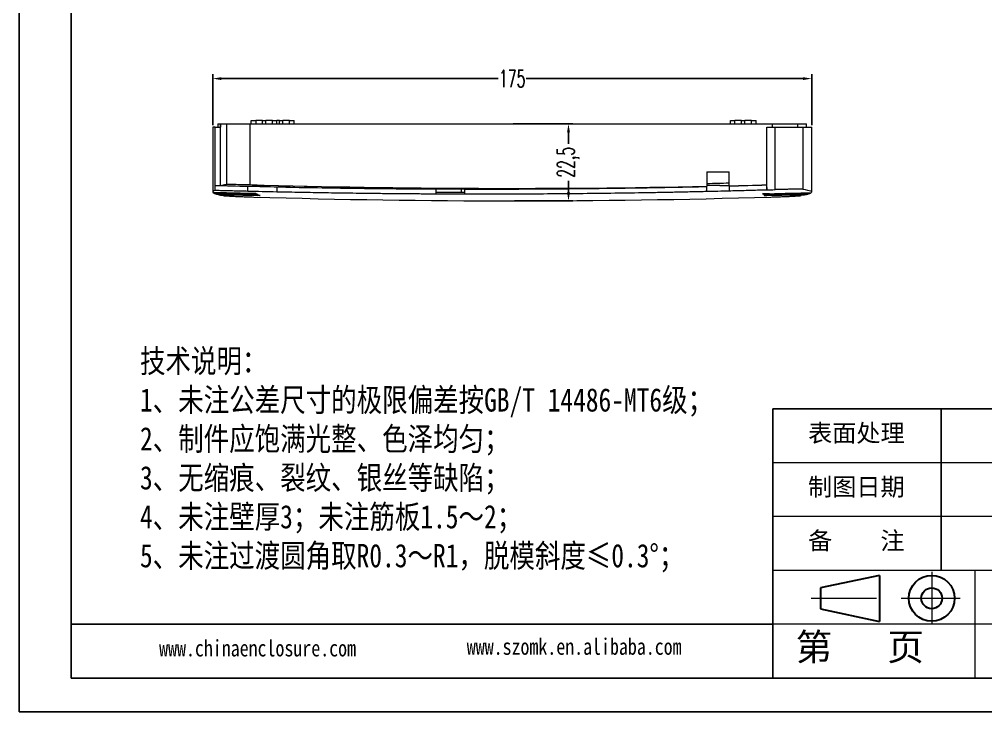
# Model space of a CAD drawing. Header units: inches. Extents: x 2104 to 4068, y 410 to 823.
# Drawn here: x 2104.1 to 2386.5, y 409.8 to 612.1 of the extents above; entities that cross this region are included whole.
import ezdxf

# ---------------------------------------------------------------- set-up
doc = ezdxf.new("R2010")
doc.units = ezdxf.units.IN
doc.linetypes.add('CENTER2', pattern=[28.575, 19.05, -3.175, 3.175, -3.175])
doc.layers.add('文字', color=81, linetype='Continuous')
for name, color, linetype, lineweight in [('粗实线', 7, 'Continuous', 30), ('细实线', 3, 'Continuous', 9), ('细点划线', 2, 'CENTER2', 9)]:
    doc.layers.add(name, color=color, linetype=linetype, lineweight=lineweight)
doc.styles.add('SLDTEXTSTYLE2', font='TXT', dxfattribs={"width": 0.6, "bigfont": 'bigfont'})
doc.styles.get("Standard").update_dxf_attribs({"font": 'txt', "bigfont": 'gbcbig.shx'})
doc.styles.add('宋体', font='', dxfattribs={"width": 0.8, "height": 3.5})
doc.styles.get('宋体').set_extended_font_data('SimSun')
doc.dimstyles.new('5', dxfattribs={"dimtxt": 5, "dimasz": 2.5, "dimexe": 1.25, "dimexo": 0.625, "dimtad": 0, "dimzin": 12, "dimtxsty": 'SLDTEXTSTYLE2', "dimcen": 2.5, "dimclrd": 3, "dimclre": 3, "dimclrt": 256, "dimadec": 0, "dimazin": 0, "dimtfac": 1, "dimtmove": 0, "dimatfit": 3, "dimfxl": 1, "dimarcsym": 0})

# ---------------------------------------------------------------- blocks, each defined once
blk = doc.blocks.new('*D108')
at = {"color": 3, "lineweight": -2}
for p, q in [((2160.65, 581.19), (2160.65, 596.03)), ((2335.65, 581.19), (2335.65, 596.03)), ((2163.15, 594.78), (2244.03, 594.78)), ((2333.15, 594.78), (2252.28, 594.78))]:
    blk.add_line(p, q, dxfattribs=at)
at = {"color": 3}
for points in [[(2163.15, 595.2), (2163.15, 594.36), (2160.65, 594.78)], [(2333.15, 595.2), (2333.15, 594.36), (2335.65, 594.78)]]:
    blk.add_solid(points, dxfattribs=at)
at = {"layer": 'Defpoints', "color": 0}
for p in [(2335.65, 594.78), (2160.65, 580.56), (2335.65, 580.56)]:
    blk.add_point(p, dxfattribs=at)
at = {"insert": (2248.15, 594.78), "char_height": 5, "attachment_point": 5, "style": 'SLDTEXTSTYLE2'}
blk.add_mtext('175', dxfattribs=at)
blk = doc.blocks.new('*D109')
at = {"color": 3, "lineweight": -2}
for p, q in [((2248.47, 581.56), (2265.85, 581.56)), ((2264.6, 579.06), (2264.6, 575.69)), ((2264.6, 561.56), (2264.6, 564.94)), ((2248.78, 559.06), (2265.85, 559.06))]:
    blk.add_line(p, q, dxfattribs=at)
at = {"color": 3}
for points in [[(2264.18, 579.06), (2265.02, 579.06), (2264.6, 581.56)], [(2264.18, 561.56), (2265.02, 561.56), (2264.6, 559.06)]]:
    blk.add_solid(points, dxfattribs=at)
at = {"layer": 'Defpoints', "color": 0}
for p in [(2247.84, 581.56), (2248.15, 559.06), (2264.6, 559.06)]:
    blk.add_point(p, dxfattribs=at)
at = {"insert": (2264.6, 570.31), "char_height": 5, "attachment_point": 5, "rotation": 90, "style": 'SLDTEXTSTYLE2'}
blk.add_mtext('22,5', dxfattribs=at)

msp = doc.modelspace()

# ---------------------------------------------------------------- linework, layer by layer
for p, q in [((2104.15, 822.657), (2104.15, 409.797)), ((2119.259, 812.827), (2119.259, 419.627)), ((2104.15, 600.936), (2104.15, 409.797)), ((2442.302, 498.267), (2324.342, 498.267)), ((2324.342, 419.627), (2324.342, 498.267)), ((2373.492, 451.083), (2373.492, 498.267)), ((2324.342, 435.355), (2119.259, 435.355)), ((2119.259, 419.627), (2678.222, 419.627)), ((2104.15, 409.797), (2688.052, 409.797)), ((2104.15, 409.797), (2374.475, 409.797))]:
    msp.add_line(p, q)
at = {"color": 7, "linetype": 'Continuous', "lineweight": 15}
for p, q in [((2171.902, 581.562), (2171.902, 582.562)), ((2171.902, 582.562), (2173.202, 582.562)), ((2173.202, 582.562), (2173.202, 581.562)), ((2175.152, 582.562), (2173.202, 582.562)), ((2175.152, 582.562), (2176.152, 582.562)), ((2175.152, 581.562), (2175.152, 582.562)), ((2176.152, 581.562), (2176.152, 582.562)), ((2178.101, 582.562), (2176.152, 582.562)), ((2178.101, 581.562), (2178.101, 582.562)), ((2178.101, 582.562), (2179.402, 582.562)), ((2179.402, 581.562), (2179.402, 582.562)), ((2180.152, 582.562), (2179.402, 582.562)), ((2180.152, 581.562), (2180.152, 582.562)), ((2180.152, 582.562), (2181.152, 582.562)), ((2181.152, 581.562), (2181.152, 582.562)), ((2183.101, 582.562), (2181.152, 582.562)), ((2183.101, 581.562), (2183.101, 582.562)), ((2183.101, 582.562), (2184.402, 582.562)), ((2184.402, 581.562), (2184.402, 582.562)), ((2311.902, 581.562), (2311.902, 582.562)), ((2311.902, 582.562), (2313.202, 582.562)), ((2313.202, 581.562), (2313.202, 582.562)), ((2315.152, 582.562), (2313.202, 582.562)), ((2315.152, 581.562), (2315.152, 582.562)), ((2315.152, 582.562), (2316.152, 582.562)), ((2316.152, 581.562), (2316.152, 582.562)), ((2318.101, 582.562), (2316.152, 582.562)), ((2318.101, 581.562), (2318.101, 582.562)), ((2318.101, 582.562), (2319.402, 582.562)), ((2319.402, 581.562), (2319.402, 582.562)), ((2160.652, 580.562), (2160.652, 561.648)), ((2161.334, 580.562), (2160.652, 580.562)), ((2161.334, 562.076), (2161.334, 580.562)), ((2161.334, 580.562), (2162.867, 580.562)), ((2162.152, 581.562), (2162.152, 580.562)), ((2162.152, 581.562), (2162.867, 581.562)), ((2162.867, 581.562), (2162.867, 580.562)), ((2162.867, 580.562), (2162.922, 580.562)), ((2162.922, 581.562), (2162.922, 580.562)), ((2162.922, 563.534), (2162.922, 580.562)), ((2164.818, 563.889), (2164.818, 581.562)), ((2171.552, 563.795), (2171.552, 581.562)), ((2322.526, 580.562), (2324.953, 580.562)), ((2322.526, 562.259), (2322.526, 580.562)), ((2324.129, 581.562), (2324.129, 580.562)), ((2324.129, 581.562), (2331.534, 581.562)), ((2324.953, 562.326), (2324.953, 580.562)), ((2324.953, 580.562), (2333.026, 580.562)), ((2331.534, 581.562), (2331.534, 580.562)), ((2331.534, 581.562), (2334.152, 581.562)), ((2333.026, 580.562), (2333.026, 562.442)), ((2333.026, 580.562), (2335.652, 580.562)), ((2334.152, 580.562), (2334.152, 581.562)), ((2335.652, 561.648), (2335.652, 580.562)), ((2305.026, 567.562), (2305.026, 563.308)), ((2311.526, 563.452), (2311.526, 567.562)), ((2170.927, 561.829), (2170.922, 563.33)), ((2179.339, 563.181), (2179.339, 563.139)), ((2179.339, 563.139), (2179.344, 561.639)), ((2179.339, 563.139), (2179.339, 561.638)), ((2225.925, 561.034), (2225.922, 562.534)), ((2233.36, 561.562), (2233.36, 562.567)), ((2234.199, 562.506), (2234.202, 561.006)), ((2305.026, 563.256), (2305.026, 563.308)), ((2305.026, 563.256), (2305.026, 563.256)), ((2305.026, 561.756), (2305.026, 563.256)), ((2311.526, 563.452), (2311.526, 563.414)), ((2311.526, 563.414), (2311.526, 561.914)), ((2322.482, 563.731), (2322.521, 562.417)), ((2322.482, 563.731), (2322.482, 563.714)), ((2322.482, 563.714), (2322.526, 562.215)), ((2322.526, 562.259), (2322.526, 562.232)), ((2322.526, 562.232), (2322.526, 562.215)), ((2160.708, 561.573), (2160.708, 561.519)), ((2160.844, 561.458), (2160.844, 561.405)), ((2161.061, 561.341), (2161.061, 561.287)), ((2161.359, 561.221), (2161.359, 561.168)), ((2161.738, 561.099), (2161.738, 561.045)), ((2162.198, 560.974), (2162.198, 560.92)), ((2170.922, 561.829), (2170.927, 561.829)), ((2179.339, 561.638), (2179.344, 561.639)), ((2225.922, 561.033), (2225.925, 561.034)), ((2234.199, 561.562), (2234.199, 561.005)), ((2234.199, 561.005), (2234.202, 561.006)), ((2305.026, 561.755), (2305.026, 561.756)), ((2334.106, 560.92), (2334.106, 560.974)), ((2334.555, 561.042), (2334.555, 561.096)), ((2334.927, 561.161), (2334.927, 561.215)), ((2335.222, 561.278), (2335.222, 561.331)), ((2335.44, 561.392), (2335.44, 561.445))]:
    msp.add_line(p, q, dxfattribs=at)
at = {"color": 7, "linetype": 'Continuous', "lineweight": 15, "flags": 128}
msp.add_lwpolyline([(2161.334, 562.076), (2161.347, 562.451), (2161.367, 563.013), (2161.388, 563.576)], dxfattribs=at)
at = {"color": 7, "linetype": 'Continuous', "lineweight": 15}
msp.add_arc((2248.152, 3111.896), 2552.833, 268.304764, 271.695236, dxfattribs=at)
for centre, major_axis, ratio, start_param, end_param in [((1879.798, 3111.896), (2591.122, 0), 0.9898437, 4.8249811, 4.8250995), ((1879.631, 3111.896), (2592.292, 0), 0.9898437, 4.8282631, 4.8283815), ((1878.703, 3111.896), (2598.82, 0), 0.9898437, 4.8463959, 4.8465615), ((1878.537, 3111.896), (2599.989, 0), 0.9898437, 4.8496126, 4.8497795), ((2227.975, 3111.896), (2551.29, 0), 0.9999687, 4.6860056, 4.6901633), ((2227.975, 3111.896), (2551.343, 0), 0.9999687, 4.6860207, 4.690617), ((2227.974, 3111.896), (2551.401, 0), 0.9999687, 4.686045, 4.6902025), ((2227.974, 3111.896), (2551.454, 0), 0.9999687, 4.6860754, 4.6906562), ((2227.973, 3111.896), (2551.512, 0), 0.9999687, 4.6861164, 4.6902737), ((2227.973, 3111.896), (2551.566, 0), 0.9999687, 4.686162, 4.6907273), ((2227.972, 3111.896), (2551.624, 0), 0.9999687, 4.6862197, 4.6903769), ((2227.972, 3111.896), (2551.677, 0), 0.9999687, 4.6862803, 4.6908305), ((2227.971, 3111.896), (2551.736, 0), 0.9999687, 4.686355, 4.690512), ((2227.971, 3111.896), (2551.79, 0), 0.9999687, 4.6864305, 4.6909655), ((2227.971, 3111.896), (2551.849, 0), 0.9999687, 4.6865222, 4.6906789), ((2227.97, 3111.896), (2551.903, 0), 0.9999687, 4.6866124, 4.6911325), ((2268.33, 3111.896), (2551.467, 0), 0.9999687, 4.7334823, 4.7386944), ((2268.331, 3111.896), (2551.575, 0), 0.9999687, 4.7335711, 4.7386074), ((2268.332, 3111.896), (2551.683, 0), 0.9999687, 4.7336279, 4.7384904), ((2268.334, 3111.896), (2551.903, 0), 0.9999687, 4.7336455, 4.7381656), ((2268.333, 3111.896), (2551.793, 0), 0.9999687, 4.7336527, 4.7383431), ((2268.33, 3111.896), (2551.413, 0), 0.9999687, 4.7339359, 4.7387266), ((2268.331, 3111.896), (2551.521, 0), 0.9999687, 4.7340247, 4.7386543), ((2268.332, 3111.896), (2551.63, 0), 0.9999687, 4.7340814, 4.7385518), ((2268.333, 3111.896), (2551.849, 0), 0.9999687, 4.734099, 4.7382558), ((2268.332, 3111.896), (2551.739, 0), 0.9999687, 4.7341062, 4.738419)]:
    msp.add_ellipse(centre, major_axis=major_axis, ratio=ratio, start_param=start_param, end_param=end_param, dxfattribs=at)
for points, knots in [([(2162.922, 581.562), (2162.958, 581.562), (2163.03, 581.562), (2163.149, 581.562), (2163.277, 581.562), (2163.415, 581.562), (2163.563, 581.562), (2163.745, 581.562), (2163.965, 581.562), (2164.23, 581.562), (2164.512, 581.562), (2164.716, 581.562), (2164.818, 581.562)], [0, 0, 0, 0, 0.0816167, 0.163918, 0.2469055, 0.3305808, 0.4149454, 0.5000007, 0.6248175, 0.7499811, 0.8749833, 1, 1, 1, 1]), ([(2164.818, 581.562), (2164.836, 581.562), (2164.866, 581.562), (2164.929, 581.562), (2165.008, 581.562), (2165.14, 581.562), (2165.349, 581.562), (2165.718, 581.562), (2166.245, 581.562), (2167.01, 581.562), (2167.95, 581.562), (2168.882, 581.562), (2169.673, 581.562), (2170.183, 581.562), (2170.598, 581.562), (2170.902, 581.562), (2171.221, 581.562), (2171.434, 581.562), (2171.552, 581.562)], [0, 0, 0, 0, 0.0401968, 0.0716701, 0.1072268, 0.1428059, 0.2142821, 0.2859403, 0.3928277, 0.499781, 0.6247598, 0.749731, 0.8122884, 0.8748984, 0.9058763, 0.9372325, 0.9654616, 1, 1, 1, 1]), ([(2171.552, 581.562), (2172.427, 581.562), (2174.176, 581.562), (2176.801, 581.562), (2179.427, 581.562), (2182.053, 581.562), (2184.679, 581.562), (2187.306, 581.562), (2189.933, 581.562), (2192.561, 581.562), (2195.189, 581.562), (2197.817, 581.562), (2200.446, 581.562), (2203.075, 581.562), (2205.705, 581.562), (2208.335, 581.562), (2210.966, 581.562), (2213.597, 581.562), (2216.228, 581.562), (2218.86, 581.562), (2221.492, 581.562), (2224.125, 581.562), (2226.758, 581.562), (2229.392, 581.562), (2232.026, 581.562), (2234.66, 581.562), (2237.295, 581.562), (2239.931, 581.562), (2242.566, 581.562), (2245.202, 581.562), (2248.78, 581.562), (2253.3, 581.562), (2258.759, 581.562), (2264.217, 581.562), (2269.673, 581.562), (2275.127, 581.562), (2280.579, 581.562), (2286.03, 581.562), (2291.478, 581.562), (2296.925, 581.562), (2302.369, 581.562), (2307.812, 581.562), (2313.253, 581.562), (2318.693, 581.562), (2322.317, 581.562), (2324.129, 581.562)], [0, 0, 0, 0, 0.0172542, 0.0345056, 0.0517547, 0.0690014, 0.0862461, 0.1034889, 0.12073, 0.1379696, 0.1552079, 0.1724451, 0.1896814, 0.206917, 0.2241521, 0.2413868, 0.2586214, 0.275856, 0.2930909, 0.3103263, 0.3275623, 0.3447991, 0.362037, 0.3792761, 0.3965166, 0.4137587, 0.4310026, 0.4482486, 0.4654967, 0.4827473, 0.5000004, 0.5357381, 0.5714653, 0.6071837, 0.6428951, 0.6786011, 0.7143035, 0.750004, 0.7857044, 0.8214063, 0.8571115, 0.8928218, 0.9285388, 0.9642643, 1, 1, 1, 1]), ([(2162.922, 563.534), (2163.136, 563.597), (2163.405, 563.657), (2163.88, 563.746), (2164.05, 563.775), (2164.324, 563.818), (2164.418, 563.833), (2164.614, 563.861), (2164.716, 563.875), (2164.818, 563.889)], [0, 0, 0, 0, 0.5, 0.5, 0.75, 0.75, 0.875, 0.875, 1, 1, 1, 1]), ([(2170.927, 561.829), (2170.258, 561.845), (2168.92, 561.878), (2166.918, 561.928), (2164.918, 561.98), (2163.587, 562.015), (2162.922, 562.033)], [0, 0, 0, 0, 0.2499327, 0.4999067, 0.7499274, 1, 1, 1, 1]), ([(2164.818, 563.889), (2164.844, 563.892), (2164.871, 563.895), (2164.952, 563.9), (2165.001, 563.902), (2165.174, 563.907), (2165.324, 563.909), (2165.882, 563.911), (2166.376, 563.907), (2167.294, 563.894), (2167.624, 563.889), (2168.323, 563.875), (2168.693, 563.867), (2169.475, 563.849), (2169.878, 563.84), (2170.495, 563.824), (2170.703, 563.818), (2171.124, 563.807), (2171.337, 563.801), (2171.552, 563.795)], [0, 0, 0, 0, 0.0625, 0.0625, 0.125, 0.125, 0.25, 0.25, 0.5, 0.5, 0.625, 0.625, 0.75, 0.75, 0.875, 0.875, 0.9375, 0.9375, 1, 1, 1, 1]), ([(2171.552, 563.795), (2193.795, 563.164), (2216.039, 562.808), (2260.53, 562.646), (2282.778, 562.839), (2305.026, 563.308)], [0, 0, 0, 0, 0.5, 0.5, 1, 1, 1, 1]), ([(2172.452, 563.409), (2172.39, 563.412), (2172.337, 563.415), (2172.253, 563.422), (2172.221, 563.425), (2172.18, 563.43), (2172.171, 563.432), (2172.174, 563.436), (2172.187, 563.438), (2172.259, 563.441), (2172.353, 563.442), (2172.612, 563.441), (2172.78, 563.439), (2173.068, 563.434), (2173.171, 563.432), (2173.384, 563.427), (2173.494, 563.424), (2173.719, 563.418), (2173.835, 563.415), (2174.063, 563.408), (2174.177, 563.405), (2174.402, 563.397), (2174.511, 563.394), (2174.721, 563.386), (2174.822, 563.382), (2175.011, 563.374), (2175.098, 563.371), (2175.257, 563.363), (2175.33, 563.36), (2175.516, 563.349), (2175.602, 563.343), (2175.685, 563.333), (2175.681, 563.329), (2175.61, 563.325), (2175.574, 563.324), (2175.483, 563.323), (2175.428, 563.323), (2175.298, 563.323), (2175.223, 563.324), (2175.059, 563.326), (2174.97, 563.327), (2174.679, 563.332), (2174.464, 563.337), (2174.125, 563.346), (2174.011, 563.349), (2173.783, 563.355), (2173.667, 563.359), (2173.332, 563.37), (2173.117, 563.378), (2172.742, 563.394), (2172.578, 563.401), (2172.452, 563.409)], [0, 0, 0, 0, 0.03125, 0.03125, 0.0625, 0.0625, 0.09375, 0.09375, 0.125, 0.125, 0.1875, 0.1875, 0.25, 0.25, 0.28125, 0.28125, 0.3125, 0.3125, 0.34375, 0.34375, 0.375, 0.375, 0.40625, 0.40625, 0.4375, 0.4375, 0.46875, 0.46875, 0.5, 0.5, 0.5625, 0.5625, 0.625, 0.625, 0.65625, 0.65625, 0.6875, 0.6875, 0.71875, 0.71875, 0.75, 0.75, 0.8125, 0.8125, 0.84375, 0.84375, 0.875, 0.875, 0.9375, 0.9375, 1, 1, 1, 1]), ([(2179.339, 563.139), (2186.378, 562.99), (2193.472, 562.866), (2201.45, 562.757), (2202.28, 562.746), (2203.526, 562.73), (2203.942, 562.725), (2204.566, 562.717), (2204.77, 562.714), (2205.183, 562.709), (2205.389, 562.707), (2207.247, 562.685), (2208.9, 562.666), (2213.866, 562.615), (2217.185, 562.587), (2222.313, 562.553), (2224.116, 562.542), (2225.922, 562.534)], [0.5911681, 0.5911681, 0.5911681, 0.5911681, 0.72586884, 0.72586884, 0.74149382, 0.74149382, 0.74930631, 0.74930631, 0.75321256, 0.75321256, 0.7571188, 0.7571188, 0.78836876, 0.78836876, 0.85086868, 0.85086868, 0.88469978, 0.88469978, 0.88469978, 0.88469978]), ([(2180.042, 563.239), (2179.979, 563.242), (2179.927, 563.245), (2179.843, 563.251), (2179.811, 563.254), (2179.77, 563.259), (2179.761, 563.261), (2179.764, 563.265), (2179.778, 563.267), (2179.85, 563.271), (2179.943, 563.272), (2180.203, 563.271), (2180.371, 563.27), (2180.659, 563.265), (2180.763, 563.264), (2180.975, 563.259), (2181.085, 563.257), (2181.31, 563.252), (2181.426, 563.249), (2181.654, 563.243), (2181.768, 563.24), (2181.994, 563.233), (2182.103, 563.23), (2182.312, 563.223), (2182.413, 563.219), (2182.602, 563.212), (2182.689, 563.208), (2182.848, 563.201), (2182.921, 563.198), (2183.106, 563.188), (2183.193, 563.182), (2183.275, 563.172), (2183.271, 563.168), (2183.2, 563.164), (2183.164, 563.163), (2183.073, 563.162), (2183.018, 563.162), (2182.888, 563.162), (2182.813, 563.162), (2182.649, 563.163), (2182.559, 563.164), (2182.269, 563.169), (2182.053, 563.173), (2181.714, 563.181), (2181.601, 563.183), (2181.372, 563.189), (2181.256, 563.193), (2180.921, 563.203), (2180.706, 563.21), (2180.331, 563.224), (2180.167, 563.232), (2180.042, 563.239)], [0, 0, 0, 0, 0.03125, 0.03125, 0.0625, 0.0625, 0.09375, 0.09375, 0.125, 0.125, 0.1875, 0.1875, 0.25, 0.25, 0.28125, 0.28125, 0.3125, 0.3125, 0.34375, 0.34375, 0.375, 0.375, 0.40625, 0.40625, 0.4375, 0.4375, 0.46875, 0.46875, 0.5, 0.5, 0.5625, 0.5625, 0.625, 0.625, 0.65625, 0.65625, 0.6875, 0.6875, 0.71875, 0.71875, 0.75, 0.75, 0.8125, 0.8125, 0.84375, 0.84375, 0.875, 0.875, 0.9375, 0.9375, 1, 1, 1, 1]), ([(2187.924, 563.076), (2187.841, 563.08), (2187.768, 563.083), (2187.639, 563.089), (2187.583, 563.093), (2187.492, 563.098), (2187.457, 563.101), (2187.41, 563.106), (2187.397, 563.108), (2187.392, 563.115), (2187.435, 563.118), (2187.604, 563.121), (2187.732, 563.121), (2187.971, 563.12), (2188.06, 563.119), (2188.248, 563.117), (2188.348, 563.116), (2188.559, 563.112), (2188.669, 563.11), (2188.893, 563.106), (2189.006, 563.104), (2189.237, 563.098), (2189.351, 563.095), (2189.575, 563.09), (2189.687, 563.086), (2189.9, 563.08), (2190.001, 563.077), (2190.193, 563.07), (2190.284, 563.067), (2190.529, 563.057), (2190.662, 563.051), (2190.843, 563.04), (2190.892, 563.034), (2190.897, 563.028), (2190.887, 563.027), (2190.845, 563.024), (2190.814, 563.022), (2190.729, 563.02), (2190.676, 563.02), (2190.552, 563.019), (2190.48, 563.019), (2190.239, 563.021), (2190.048, 563.023), (2189.732, 563.027), (2189.623, 563.029), (2189.399, 563.034), (2189.284, 563.036), (2188.941, 563.044), (2188.71, 563.05), (2188.287, 563.063), (2188.09, 563.07), (2187.924, 563.076)], [0, 0, 0, 0, 0.03125, 0.03125, 0.0625, 0.0625, 0.09375, 0.09375, 0.125, 0.125, 0.1875, 0.1875, 0.25, 0.25, 0.28125, 0.28125, 0.3125, 0.3125, 0.34375, 0.34375, 0.375, 0.375, 0.40625, 0.40625, 0.4375, 0.4375, 0.46875, 0.46875, 0.5, 0.5, 0.5625, 0.5625, 0.625, 0.625, 0.65625, 0.65625, 0.6875, 0.6875, 0.71875, 0.71875, 0.75, 0.75, 0.8125, 0.8125, 0.84375, 0.84375, 0.875, 0.875, 0.9375, 0.9375, 1, 1, 1, 1]), ([(2195.596, 562.946), (2195.513, 562.949), (2195.44, 562.952), (2195.311, 562.958), (2195.255, 562.961), (2195.165, 562.967), (2195.131, 562.969), (2195.083, 562.974), (2195.071, 562.977), (2195.067, 562.983), (2195.11, 562.986), (2195.28, 562.99), (2195.408, 562.99), (2195.647, 562.99), (2195.737, 562.989), (2195.926, 562.988), (2196.025, 562.987), (2196.236, 562.984), (2196.347, 562.982), (2196.57, 562.978), (2196.684, 562.976), (2196.915, 562.972), (2197.029, 562.969), (2197.253, 562.964), (2197.364, 562.961), (2197.577, 562.956), (2197.678, 562.953), (2197.87, 562.947), (2197.961, 562.944), (2198.206, 562.935), (2198.338, 562.929), (2198.518, 562.918), (2198.566, 562.913), (2198.571, 562.907), (2198.561, 562.905), (2198.519, 562.902), (2198.487, 562.901), (2198.402, 562.899), (2198.348, 562.898), (2198.224, 562.897), (2198.152, 562.897), (2197.91, 562.897), (2197.719, 562.899), (2197.402, 562.903), (2197.294, 562.904), (2197.07, 562.908), (2196.954, 562.91), (2196.611, 562.917), (2196.381, 562.922), (2195.958, 562.934), (2195.761, 562.94), (2195.596, 562.946)], [0, 0, 0, 0, 0.03125, 0.03125, 0.0625, 0.0625, 0.09375, 0.09375, 0.125, 0.125, 0.1875, 0.1875, 0.25, 0.25, 0.28125, 0.28125, 0.3125, 0.3125, 0.34375, 0.34375, 0.375, 0.375, 0.40625, 0.40625, 0.4375, 0.4375, 0.46875, 0.46875, 0.5, 0.5, 0.5625, 0.5625, 0.625, 0.625, 0.65625, 0.65625, 0.6875, 0.6875, 0.71875, 0.71875, 0.75, 0.75, 0.8125, 0.8125, 0.84375, 0.84375, 0.875, 0.875, 0.9375, 0.9375, 1, 1, 1, 1]), ([(2203.304, 562.836), (2203.222, 562.839), (2203.149, 562.842), (2203.02, 562.847), (2202.965, 562.85), (2202.875, 562.855), (2202.841, 562.858), (2202.794, 562.863), (2202.782, 562.865), (2202.779, 562.871), (2202.823, 562.874), (2202.994, 562.879), (2203.122, 562.88), (2203.362, 562.88), (2203.451, 562.879), (2203.641, 562.878), (2203.741, 562.878), (2203.952, 562.876), (2204.063, 562.874), (2204.286, 562.871), (2204.399, 562.869), (2204.63, 562.866), (2204.745, 562.863), (2204.969, 562.859), (2205.08, 562.856), (2205.293, 562.851), (2205.394, 562.849), (2205.585, 562.843), (2205.676, 562.841), (2205.92, 562.832), (2206.052, 562.827), (2206.231, 562.816), (2206.279, 562.812), (2206.282, 562.806), (2206.272, 562.804), (2206.229, 562.801), (2206.197, 562.799), (2206.111, 562.797), (2206.057, 562.796), (2205.932, 562.795), (2205.861, 562.794), (2205.619, 562.794), (2205.427, 562.795), (2205.11, 562.798), (2205.001, 562.799), (2204.777, 562.802), (2204.661, 562.804), (2204.319, 562.81), (2204.088, 562.814), (2203.665, 562.825), (2203.469, 562.83), (2203.304, 562.836)], [0, 0, 0, 0, 0.03125, 0.03125, 0.0625, 0.0625, 0.09375, 0.09375, 0.125, 0.125, 0.1875, 0.1875, 0.25, 0.25, 0.28125, 0.28125, 0.3125, 0.3125, 0.34375, 0.34375, 0.375, 0.375, 0.40625, 0.40625, 0.4375, 0.4375, 0.46875, 0.46875, 0.5, 0.5, 0.5625, 0.5625, 0.625, 0.625, 0.65625, 0.65625, 0.6875, 0.6875, 0.71875, 0.71875, 0.75, 0.75, 0.8125, 0.8125, 0.84375, 0.84375, 0.875, 0.875, 0.9375, 0.9375, 1, 1, 1, 1]), ([(2211.05, 562.746), (2210.968, 562.749), (2210.895, 562.752), (2210.767, 562.757), (2210.711, 562.759), (2210.622, 562.764), (2210.588, 562.767), (2210.542, 562.771), (2210.529, 562.774), (2210.527, 562.78), (2210.571, 562.783), (2210.742, 562.788), (2210.871, 562.789), (2211.111, 562.79), (2211.201, 562.79), (2211.39, 562.79), (2211.49, 562.789), (2211.702, 562.788), (2211.813, 562.787), (2212.036, 562.784), (2212.149, 562.783), (2212.38, 562.78), (2212.494, 562.778), (2212.718, 562.774), (2212.83, 562.772), (2213.042, 562.768), (2213.143, 562.765), (2213.334, 562.76), (2213.425, 562.758), (2213.669, 562.75), (2213.801, 562.745), (2213.979, 562.736), (2214.027, 562.731), (2214.029, 562.725), (2214.019, 562.723), (2213.976, 562.72), (2213.944, 562.718), (2213.858, 562.716), (2213.804, 562.715), (2213.679, 562.713), (2213.607, 562.712), (2213.364, 562.711), (2213.173, 562.712), (2212.855, 562.714), (2212.746, 562.715), (2212.523, 562.717), (2212.407, 562.718), (2212.064, 562.723), (2211.834, 562.727), (2211.411, 562.736), (2211.215, 562.741), (2211.05, 562.746)], [0, 0, 0, 0, 0.03125, 0.03125, 0.0625, 0.0625, 0.09375, 0.09375, 0.125, 0.125, 0.1875, 0.1875, 0.25, 0.25, 0.28125, 0.28125, 0.3125, 0.3125, 0.34375, 0.34375, 0.375, 0.375, 0.40625, 0.40625, 0.4375, 0.4375, 0.46875, 0.46875, 0.5, 0.5, 0.5625, 0.5625, 0.625, 0.625, 0.65625, 0.65625, 0.6875, 0.6875, 0.71875, 0.71875, 0.75, 0.75, 0.8125, 0.8125, 0.84375, 0.84375, 0.875, 0.875, 0.9375, 0.9375, 1, 1, 1, 1]), ([(2218.61, 562.685), (2218.545, 562.687), (2218.491, 562.69), (2218.402, 562.694), (2218.368, 562.697), (2218.322, 562.701), (2218.31, 562.703), (2218.308, 562.707), (2218.319, 562.709), (2218.384, 562.714), (2218.473, 562.717), (2218.724, 562.721), (2218.889, 562.722), (2219.172, 562.722), (2219.275, 562.722), (2219.486, 562.721), (2219.594, 562.72), (2219.819, 562.718), (2219.935, 562.717), (2220.163, 562.715), (2220.276, 562.713), (2220.503, 562.71), (2220.613, 562.708), (2220.824, 562.705), (2220.927, 562.703), (2221.119, 562.698), (2221.207, 562.696), (2221.37, 562.692), (2221.444, 562.689), (2221.636, 562.682), (2221.727, 562.678), (2221.819, 562.669), (2221.821, 562.665), (2221.756, 562.66), (2221.723, 562.658), (2221.637, 562.655), (2221.584, 562.654), (2221.458, 562.652), (2221.385, 562.651), (2221.224, 562.65), (2221.137, 562.65), (2220.85, 562.649), (2220.637, 562.65), (2220.299, 562.653), (2220.186, 562.654), (2219.957, 562.656), (2219.841, 562.658), (2219.505, 562.662), (2219.287, 562.666), (2218.906, 562.675), (2218.739, 562.68), (2218.61, 562.685)], [0, 0, 0, 0, 0.03125, 0.03125, 0.0625, 0.0625, 0.09375, 0.09375, 0.125, 0.125, 0.1875, 0.1875, 0.25, 0.25, 0.28125, 0.28125, 0.3125, 0.3125, 0.34375, 0.34375, 0.375, 0.375, 0.40625, 0.40625, 0.4375, 0.4375, 0.46875, 0.46875, 0.5, 0.5, 0.5625, 0.5625, 0.625, 0.625, 0.65625, 0.65625, 0.6875, 0.6875, 0.71875, 0.71875, 0.75, 0.75, 0.8125, 0.8125, 0.84375, 0.84375, 0.875, 0.875, 0.9375, 0.9375, 1, 1, 1, 1]), ([(2234.199, 562.506), (2236.32, 562.502), (2238.444, 562.5), (2242.251, 562.501), (2243.933, 562.503), (2247.3, 562.51), (2248.987, 562.515), (2254.052, 562.535), (2257.434, 562.554), (2267.594, 562.63), (2274.387, 562.705), (2282.051, 562.818), (2282.902, 562.831), (2284.181, 562.851), (2284.607, 562.858), (2285.246, 562.868), (2285.463, 562.871), (2285.892, 562.878), (2286.107, 562.882), (2288.04, 562.914), (2289.759, 562.944), (2294.918, 563.038), (2298.359, 563.108), (2302.877, 563.207), (2303.951, 563.231), (2305.026, 563.256)], [0.10549474, 0.10549474, 0.10549474, 0.10549474, 0.14507476, 0.14507476, 0.17632472, 0.17632472, 0.20757468, 0.20757468, 0.2700746, 0.2700746, 0.39507444, 0.39507444, 0.41069942, 0.41069942, 0.41851191, 0.41851191, 0.42241815, 0.42241815, 0.4263244, 0.4263244, 0.45757436, 0.45757436, 0.52007428, 0.52007428, 0.53957937, 0.53957937, 0.53957937, 0.53957937]), ([(2322.526, 562.215), (2321.793, 562.194), (2320.325, 562.151), (2318.125, 562.089), (2315.925, 562.029), (2313.725, 561.97), (2312.259, 561.933), (2311.526, 561.914)], [0, 0, 0, 0, 0.200063, 0.4000899, 0.6000854, 0.800054, 1, 1, 1, 1]), ([(2333.026, 562.442), (2332.972, 562.45), (2332.875, 562.455), (2332.597, 562.463), (2332.416, 562.465), (2331.969, 562.467), (2331.708, 562.466), (2331.116, 562.461), (2330.784, 562.457), (2330.049, 562.447), (2329.655, 562.44), (2328.818, 562.423), (2328.372, 562.414), (2326.968, 562.381), (2325.984, 562.356), (2324.953, 562.326)], [0, 0, 0, 0, 0.125, 0.125, 0.25, 0.25, 0.375, 0.375, 0.5, 0.5, 0.625, 0.625, 0.75, 0.75, 1, 1, 1, 1]), ([(2333.026, 562.442), (2334.101, 562.298), (2334.843, 562.144), (2335.673, 561.812), (2335.76, 561.635), (2335.52, 561.447)], [0, 0, 0, 0, 0.5, 0.5, 1, 1, 1, 1]), ([(2163.687, 560.6), (2163.749, 560.588), (2163.86, 560.575), (2164.096, 560.554), (2164.187, 560.546), (2164.392, 560.531), (2164.508, 560.522), (2164.886, 560.497), (2165.179, 560.48), (2165.679, 560.452), (2165.856, 560.443), (2166.23, 560.424), (2166.428, 560.414), (2167.04, 560.385), (2167.477, 560.365), (2168.408, 560.326), (2168.907, 560.306), (2169.928, 560.268), (2170.451, 560.249), (2171.526, 560.213), (2172.079, 560.196), (2172.631, 560.18)], [0, 0, 0, 0, 0.125, 0.125, 0.1875, 0.1875, 0.25, 0.25, 0.375, 0.375, 0.4375, 0.4375, 0.5, 0.5, 0.625, 0.625, 0.75, 0.75, 0.875, 0.875, 1, 1, 1, 1]), ([(2171.276, 561.316), (2171.444, 561.312), (2171.624, 561.307), (2171.899, 561.299), (2171.99, 561.296), (2172.171, 561.291), (2172.261, 561.287), (2172.517, 561.278), (2172.677, 561.272), (2172.943, 561.259), (2173.052, 561.254), (2173.166, 561.246), (2173.196, 561.243), (2173.237, 561.239), (2173.249, 561.237), (2173.256, 561.234), (2173.25, 561.232), (2173.22, 561.23), (2173.196, 561.229), (2173.099, 561.228), (2173.001, 561.228), (2172.75, 561.23), (2172.6, 561.233), (2172.431, 561.237)], [0, 0, 0, 0, 0.125, 0.125, 0.1875, 0.1875, 0.25, 0.25, 0.375, 0.375, 0.5, 0.5, 0.5625, 0.5625, 0.625, 0.625, 0.6875, 0.6875, 0.75, 0.75, 0.875, 0.875, 1, 1, 1, 1]), ([(2171.372, 561.203), (2171.541, 561.199), (2171.721, 561.194), (2171.996, 561.186), (2172.087, 561.184), (2172.268, 561.178), (2172.358, 561.175), (2172.614, 561.165), (2172.773, 561.159), (2173.04, 561.147), (2173.149, 561.141), (2173.262, 561.133), (2173.292, 561.131), (2173.334, 561.126), (2173.346, 561.124), (2173.352, 561.121), (2173.346, 561.12), (2173.317, 561.117), (2173.293, 561.116), (2173.196, 561.115), (2173.098, 561.115), (2172.847, 561.118), (2172.696, 561.12), (2172.528, 561.124)], [0, 0, 0, 0, 0.125, 0.125, 0.1875, 0.1875, 0.25, 0.25, 0.375, 0.375, 0.5, 0.5, 0.5625, 0.5625, 0.625, 0.625, 0.6875, 0.6875, 0.75, 0.75, 0.875, 0.875, 1, 1, 1, 1]), ([(2171.55, 561.088), (2171.719, 561.084), (2171.899, 561.079), (2172.174, 561.071), (2172.265, 561.068), (2172.446, 561.062), (2172.536, 561.059), (2172.792, 561.05), (2172.952, 561.044), (2173.218, 561.031), (2173.327, 561.026), (2173.441, 561.018), (2173.471, 561.015), (2173.512, 561.011), (2173.524, 561.009), (2173.531, 561.006), (2173.524, 561.004), (2173.495, 561.002), (2173.471, 561.001), (2173.374, 561), (2173.276, 561), (2173.025, 561.002), (2172.874, 561.005), (2172.706, 561.009)], [0, 0, 0, 0, 0.125, 0.125, 0.1875, 0.1875, 0.25, 0.25, 0.375, 0.375, 0.5, 0.5, 0.5625, 0.5625, 0.625, 0.625, 0.6875, 0.6875, 0.75, 0.75, 0.875, 0.875, 1, 1, 1, 1]), ([(2171.81, 560.97), (2171.979, 560.966), (2172.159, 560.961), (2172.434, 560.953), (2172.525, 560.951), (2172.706, 560.945), (2172.796, 560.942), (2173.052, 560.932), (2173.211, 560.926), (2173.478, 560.914), (2173.587, 560.908), (2173.7, 560.9), (2173.73, 560.898), (2173.772, 560.894), (2173.784, 560.892), (2173.79, 560.888), (2173.784, 560.887), (2173.755, 560.885), (2173.731, 560.884), (2173.634, 560.882), (2173.536, 560.882), (2173.285, 560.885), (2173.134, 560.887), (2172.966, 560.891)], [0, 0, 0, 0, 0.125, 0.125, 0.1875, 0.1875, 0.25, 0.25, 0.375, 0.375, 0.5, 0.5, 0.5625, 0.5625, 0.625, 0.625, 0.6875, 0.6875, 0.75, 0.75, 0.875, 0.875, 1, 1, 1, 1]), ([(2172.151, 560.85), (2172.32, 560.846), (2172.5, 560.842), (2172.775, 560.834), (2172.866, 560.831), (2173.047, 560.825), (2173.137, 560.822), (2173.393, 560.813), (2173.553, 560.806), (2173.819, 560.794), (2173.928, 560.788), (2174.042, 560.781), (2174.072, 560.778), (2174.113, 560.774), (2174.125, 560.772), (2174.132, 560.769), (2174.126, 560.767), (2174.096, 560.765), (2174.072, 560.764), (2173.975, 560.762), (2173.877, 560.762), (2173.626, 560.765), (2173.476, 560.768), (2173.307, 560.771)], [0, 0, 0, 0, 0.125, 0.125, 0.1875, 0.1875, 0.25, 0.25, 0.375, 0.375, 0.5, 0.5, 0.5625, 0.5625, 0.625, 0.625, 0.6875, 0.6875, 0.75, 0.75, 0.875, 0.875, 1, 1, 1, 1]), ([(2172.574, 560.728), (2172.743, 560.724), (2172.923, 560.719), (2173.198, 560.711), (2173.289, 560.709), (2173.47, 560.703), (2173.56, 560.7), (2173.816, 560.691), (2173.975, 560.684), (2174.242, 560.672), (2174.351, 560.666), (2174.464, 560.659), (2174.494, 560.656), (2174.536, 560.652), (2174.548, 560.65), (2174.554, 560.647), (2174.548, 560.645), (2174.519, 560.643), (2174.495, 560.642), (2174.398, 560.64), (2174.3, 560.64), (2174.049, 560.643), (2173.898, 560.645), (2173.73, 560.649)], [0, 0, 0, 0, 0.125, 0.125, 0.1875, 0.1875, 0.25, 0.25, 0.375, 0.375, 0.5, 0.5, 0.5625, 0.5625, 0.625, 0.625, 0.6875, 0.6875, 0.75, 0.75, 0.875, 0.875, 1, 1, 1, 1]), ([(2225.925, 561.034), (2225.202, 561.037), (2223.756, 561.045), (2221.589, 561.058), (2219.424, 561.072), (2217.262, 561.088), (2215.101, 561.106), (2212.944, 561.126), (2210.788, 561.147), (2208.635, 561.169), (2206.484, 561.194), (2203.85, 561.225), (2200.737, 561.266), (2197.148, 561.317), (2193.569, 561.373), (2189.998, 561.433), (2186.437, 561.497), (2182.885, 561.565), (2180.525, 561.614), (2179.344, 561.639)], [0, 0, 0, 0, 0.04596824, 0.09193825, 0.13791109, 0.18388781, 0.22986947, 0.27585713, 0.32185184, 0.36785465, 0.41386663, 0.45988882, 0.53708934, 0.61426763, 0.69142868, 0.76857746, 0.84571895, 0.92285813, 1, 1, 1, 1]), ([(2305.026, 561.756), (2304.286, 561.739), (2302.805, 561.705), (2300.585, 561.656), (2298.366, 561.609), (2296.146, 561.564), (2293.928, 561.521), (2291.71, 561.479), (2289.492, 561.439), (2287.275, 561.401), (2282.706, 561.326), (2275.794, 561.226), (2266.554, 561.123), (2257.337, 561.051), (2250.042, 561.017), (2244.655, 561.004), (2241.165, 561), (2237.68, 561), (2235.361, 561.004), (2234.202, 561.006)], [0, 0, 0, 0, 0.0311276, 0.0622552, 0.0933834, 0.1245131, 0.1556449, 0.1867795, 0.2179177, 0.2490602, 0.2802076, 0.4105132, 0.5407681, 0.6710248, 0.8013358, 0.8510206, 0.9006909, 0.9503498, 1, 1, 1, 1]), ([(2323.301, 561.155), (2323.132, 561.151), (2322.952, 561.147), (2322.677, 561.139), (2322.586, 561.136), (2322.405, 561.13), (2322.315, 561.127), (2322.059, 561.118), (2321.9, 561.112), (2321.633, 561.1), (2321.524, 561.094), (2321.411, 561.086), (2321.381, 561.084), (2321.339, 561.079), (2321.327, 561.077), (2321.321, 561.074), (2321.327, 561.073), (2321.356, 561.07), (2321.38, 561.07), (2321.477, 561.068), (2321.575, 561.068), (2321.826, 561.07), (2321.977, 561.073), (2322.145, 561.076)], [0, 0, 0, 0, 0.125, 0.125, 0.1875, 0.1875, 0.25, 0.25, 0.375, 0.375, 0.5, 0.5, 0.5625, 0.5625, 0.625, 0.625, 0.6875, 0.6875, 0.75, 0.75, 0.875, 0.875, 1, 1, 1, 1]), ([(2323.53, 561.052), (2323.362, 561.048), (2323.182, 561.043), (2322.906, 561.035), (2322.815, 561.033), (2322.635, 561.027), (2322.545, 561.024), (2322.289, 561.015), (2322.129, 561.008), (2321.863, 560.996), (2321.753, 560.99), (2321.64, 560.983), (2321.61, 560.98), (2321.568, 560.976), (2321.556, 560.974), (2321.55, 560.971), (2321.556, 560.969), (2321.586, 560.967), (2321.609, 560.966), (2321.707, 560.964), (2321.805, 560.965), (2322.056, 560.967), (2322.206, 560.97), (2322.375, 560.973)], [0, 0, 0, 0, 0.125, 0.125, 0.1875, 0.1875, 0.25, 0.25, 0.375, 0.375, 0.5, 0.5, 0.5625, 0.5625, 0.625, 0.625, 0.6875, 0.6875, 0.75, 0.75, 0.875, 0.875, 1, 1, 1, 1]), ([(2323.678, 560.946), (2323.51, 560.942), (2323.33, 560.938), (2323.054, 560.93), (2322.963, 560.927), (2322.783, 560.921), (2322.693, 560.918), (2322.437, 560.909), (2322.277, 560.903), (2322.011, 560.891), (2321.901, 560.885), (2321.788, 560.877), (2321.758, 560.875), (2321.716, 560.87), (2321.704, 560.868), (2321.698, 560.865), (2321.704, 560.864), (2321.734, 560.861), (2321.757, 560.86), (2321.855, 560.859), (2321.953, 560.859), (2322.204, 560.861), (2322.354, 560.864), (2322.523, 560.867)], [0, 0, 0, 0, 0.125, 0.125, 0.1875, 0.1875, 0.25, 0.25, 0.375, 0.375, 0.5, 0.5, 0.5625, 0.5625, 0.625, 0.625, 0.6875, 0.6875, 0.75, 0.75, 0.875, 0.875, 1, 1, 1, 1]), ([(2323.73, 560.728), (2323.561, 560.724), (2323.381, 560.719), (2323.106, 560.711), (2323.015, 560.709), (2322.834, 560.703), (2322.744, 560.7), (2322.488, 560.691), (2322.329, 560.684), (2322.062, 560.672), (2321.953, 560.666), (2321.839, 560.659), (2321.809, 560.656), (2321.768, 560.652), (2321.756, 560.65), (2321.75, 560.647), (2321.756, 560.645), (2321.785, 560.643), (2321.809, 560.642), (2321.906, 560.64), (2322.004, 560.64), (2322.255, 560.643), (2322.406, 560.645), (2322.574, 560.649)], [0, 0, 0, 0, 0.125, 0.125, 0.1875, 0.1875, 0.25, 0.25, 0.375, 0.375, 0.5, 0.5, 0.5625, 0.5625, 0.625, 0.625, 0.6875, 0.6875, 0.75, 0.75, 0.875, 0.875, 1, 1, 1, 1]), ([(2323.745, 560.838), (2323.576, 560.834), (2323.396, 560.83), (2323.121, 560.822), (2323.03, 560.819), (2322.849, 560.813), (2322.759, 560.81), (2322.503, 560.801), (2322.344, 560.795), (2322.077, 560.783), (2321.968, 560.777), (2321.855, 560.769), (2321.825, 560.767), (2321.783, 560.762), (2321.771, 560.76), (2321.765, 560.757), (2321.771, 560.756), (2321.8, 560.753), (2321.824, 560.752), (2321.921, 560.751), (2322.019, 560.751), (2322.27, 560.753), (2322.421, 560.756), (2322.589, 560.759)], [0, 0, 0, 0, 0.125, 0.125, 0.1875, 0.1875, 0.25, 0.25, 0.375, 0.375, 0.5, 0.5, 0.5625, 0.5625, 0.625, 0.625, 0.6875, 0.6875, 0.75, 0.75, 0.875, 0.875, 1, 1, 1, 1]), ([(2323.673, 560.18), (2324.225, 560.196), (2324.768, 560.213), (2325.571, 560.24), (2325.837, 560.249), (2326.363, 560.268), (2326.626, 560.277), (2327.396, 560.306), (2327.885, 560.326), (2328.583, 560.355), (2328.81, 560.365), (2329.251, 560.385), (2329.466, 560.394), (2330.078, 560.424), (2330.449, 560.443), (2331.118, 560.479), (2331.417, 560.497), (2331.919, 560.531), (2332.124, 560.546), (2332.442, 560.575), (2332.555, 560.588), (2332.617, 560.6)], [0, 0, 0, 0, 0.125, 0.125, 0.1875, 0.1875, 0.25, 0.25, 0.375, 0.375, 0.4375, 0.4375, 0.5, 0.5, 0.625, 0.625, 0.75, 0.75, 0.875, 0.875, 1, 1, 1, 1])]:
    msp.add_open_spline(points, degree=3, knots=knots, dxfattribs=at)
for points in [[(2305.026, 567.562), (2307.193, 567.562), (2309.36, 567.562), (2311.526, 567.562)], [(2161.334, 562.076), (2160.803, 561.919), (2160.582, 561.752), (2160.671, 561.574)], [(2162.922, 562.033), (2162.392, 562.047), (2161.863, 562.062), (2161.334, 562.076)], [(2161.385, 563.575), (2164.552, 563.488), (2167.731, 563.406), (2170.922, 563.33)], [(2161.388, 563.576), (2161.899, 563.562), (2162.411, 563.548), (2162.922, 563.534)], [(2171.226, 563.364), (2174.023, 563.297), (2176.829, 563.233), (2179.644, 563.174)], [(2226.348, 562.59), (2229.102, 562.578), (2231.863, 562.569), (2234.628, 562.564)], [(2305.026, 564.142), (2307.192, 564.192), (2309.359, 564.245), (2311.526, 564.3)], [(2308.784, 563.562), (2307.531, 563.562), (2306.278, 563.562), (2305.026, 563.562)], [(2311.526, 561.913), (2309.359, 561.858), (2307.192, 561.806), (2305.026, 561.755)], [(2308.784, 563.562), (2309.698, 563.562), (2310.612, 563.562), (2311.526, 563.562)], [(2311.526, 563.452), (2315.178, 563.538), (2318.83, 563.631), (2322.482, 563.731)], [(2311.526, 563.414), (2315.176, 563.507), (2318.828, 563.607), (2322.483, 563.714)], [(2322.526, 562.259), (2323.335, 562.281), (2324.144, 562.303), (2324.953, 562.326)], [(2160.708, 561.519), (2160.724, 561.499), (2160.744, 561.48), (2160.768, 561.46)], [(2160.844, 561.405), (2160.874, 561.385), (2160.908, 561.364), (2160.946, 561.344)], [(2161.061, 561.287), (2161.105, 561.267), (2161.154, 561.246), (2161.206, 561.225)], [(2161.359, 561.168), (2161.418, 561.147), (2161.481, 561.125), (2161.547, 561.104)], [(2161.738, 561.045), (2161.811, 561.024), (2161.889, 561.002), (2161.97, 560.98)], [(2162.198, 560.92), (2162.611, 560.816), (2163.107, 560.709), (2163.687, 560.6)], [(2179.339, 561.638), (2176.524, 561.698), (2173.718, 561.761), (2170.922, 561.829)], [(2225.922, 561.562), (2228.675, 561.562), (2231.434, 561.562), (2234.199, 561.562)], [(2234.199, 561.005), (2231.434, 561.011), (2228.675, 561.02), (2225.922, 561.033)], [(2334.106, 560.92), (2333.693, 560.816), (2333.197, 560.709), (2332.617, 560.6)], [(2334.555, 561.042), (2334.485, 561.021), (2334.411, 561.001), (2334.334, 560.98)], [(2334.927, 561.161), (2334.87, 561.141), (2334.81, 561.121), (2334.747, 561.101)], [(2335.222, 561.278), (2335.178, 561.258), (2335.132, 561.239), (2335.082, 561.219)], [(2335.44, 561.392), (2335.41, 561.373), (2335.376, 561.354), (2335.339, 561.334)]]:
    msp.add_open_spline(points, degree=3, dxfattribs=at)
at = {"layer": '粗实线', "color": 7}
for p, q in [((2355.426, 449.612), (2338.241, 445.969)), ((2355.426, 449.612), (2355.426, 436.144)), ((2338.241, 445.969), (2338.241, 439.892)), ((2338.241, 439.892), (2355.426, 436.144))]:
    msp.add_line(p, q, dxfattribs=at)
for radius in [6.681, 3.039]:
    msp.add_circle((2370.721, 442.931), radius, dxfattribs=at)
at = {"layer": '细实线', "color": 7}
for p, q in [((2442.302, 482.539), (2324.342, 482.539)), ((2442.302, 466.811), (2324.342, 466.811)), ((2678.222, 451.083), (2324.342, 451.083)), ((2383.322, 451.083), (2383.322, 419.627)), ((2442.302, 435.355), (2324.342, 435.355))]:
    msp.add_line(p, q, dxfattribs=at)
at = {"layer": '细点划线', "color": 7}
for p, q in [((2370.721, 450.622), (2370.721, 435.355)), ((2335.501, 442.931), (2356.742, 442.931)), ((2361.785, 442.931), (2379.054, 442.931))]:
    msp.add_line(p, q, dxfattribs=at)

# ---------------------------------------------------------------- texts
at = {"char_height": 5.17242, "width": 2939.74597, "attachment_point": 1}
for s, insert in [('{\\fSimHei|b0|i0|c134|p49;表面处理}', (2334.599, 493.804)), ('{\\fSimHei|b0|i0|c134|p49;制图日期}', (2334.599, 478.076)), ('{\\fSimHei|b0|i0|c134|p49;备    注}', (2334.599, 462.348))]:
    msp.add_mtext(s, dxfattribs=dict(at, insert=insert))
at = {"layer": '文字', "color": 0, "attachment_point": 1, "style": '宋体'}
for s, insert, char_height, width in [('{\\H1.111x;技术说明：\\P1、未注公差尺寸的极限偏差按GB/T 14486-MT6级；\\P2、制件应饱满光整、色泽均匀；\\P3、无缩痕、裂纹、银丝等缺陷；\\P4、未注壁厚3；未注筋板1.5～2；\\P5、未注过渡圆角取R0.3～R1，脱模斜度≤0.3%%D；}', (2139.403, 515.697), 6.14375, 223.77603), ('www.chinaenclosure.com', (2144.99, 430.753), 4.80578, 84.43291), ('www.szomk.en.alibaba.com', (2234.879, 431.229), 4.80578, 84.43291)]:
    msp.add_mtext(s, dxfattribs=dict(at, insert=insert, char_height=char_height, width=width))
at = {"layer": '细实线', "color": 7, "insert": (2330.959, 432.652), "char_height": 7.864, "width": 58.98, "attachment_point": 1}
msp.add_mtext('{\\fSimSun|b0|i0|c134|p54;第   页}', dxfattribs=at)

# ---------------------------------------------------------------- dimensions: what is measured, and where the dimension line sits
dim = msp.add_linear_dim(base=(2335.652, 594.782), p1=(2160.652, 580.562), p2=(2335.652, 580.562), dimstyle='5')
dim.commit()
dim.dimension.update_dxf_attribs({"geometry": '*D108', "text_midpoint": (2248.152, 594.782)})
dim = msp.add_linear_dim(base=(2264.6, 559.062), p1=(2247.84, 581.562), p2=(2248.152, 559.062), angle=90, dimstyle='5')
dim.commit()
dim.dimension.update_dxf_attribs({"geometry": '*D109', "text_midpoint": (2264.6, 570.312)})

doc.saveas('drawing.dxf')
